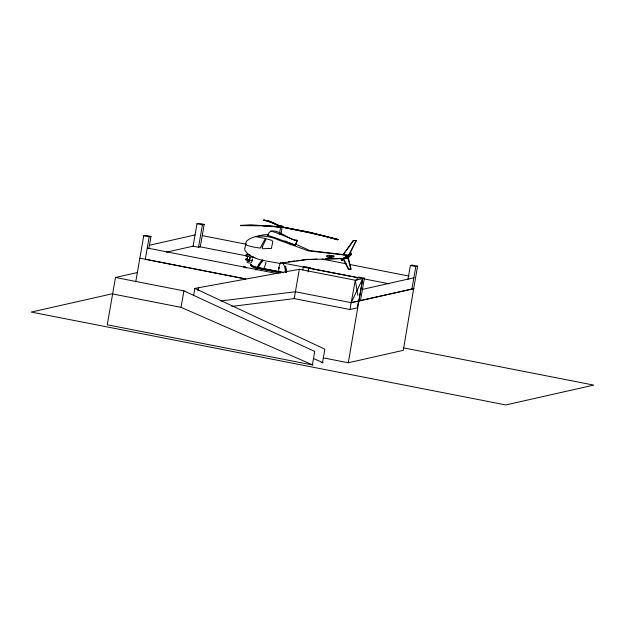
<?xml version="1.0" encoding="UTF-8"?>
<svg xmlns="http://www.w3.org/2000/svg" width="625" height="625" viewBox="0 0 625 625"><rect width="100%" height="100%" fill="white"/><g stroke="black" fill="none" stroke-linecap="round" stroke-linejoin="round"><path stroke-width="0.94" d="M246.016 259.391L245.914 260.047L246.164 258.602L246.016 259.391L247.656 259.938M245.609 255.836L250.258 257.078L249.156 261.562L247.047 261.211L247.531 256.609L247.305 260.258M240.547 225.289L261.938 225.492L281.883 227.234L261.891 225.781L240.508 225.578L250.875 224.891L281.094 226.727M280.93 226.945L272.617 222.945L263.727 220.055L269.734 221.188L281.242 226.5M281.195 226.789L273.727 223.109L265.578 220.32M137.352 272.555L115.5 277.484L107.25 324.789L312.992 365.055L181.047 307.344L112.625 293.953M135.75 281.703L143.773 235.75L145.547 235.352L150.984 236.414L148.859 248.57M150.984 236.414L149.203 236.812L145.289 259.25L245.781 279.016M181.047 307.344L183.922 290.875L115.5 277.484M196.992 223.742L193.078 246.172L198.508 247.234L200.289 246.836L204.203 224.398L198.773 223.336L196.992 223.742L202.43 224.805L204.203 224.398M198.508 247.234L202.43 224.805M193.57 295.734L194.844 288.414L299.328 269.273L355.289 280.227L364.391 278.172L360.477 300.609L358.664 300.258M197.977 290.344L198.461 287.594M248.141 260.758L248.344 259.555L247.656 260.039L248.586 260.656L248.344 259.555M279.438 234.125L280.867 225.945L282.211 226.141L281.016 234.438L280.461 234.398M231.805 306.414L294.211 298.602L299.328 269.273M302.797 269.922L303.289 267.117L305.062 266.719L310.492 267.781L308.719 268.18L303.289 267.117M308.062 271.922L308.719 268.18L362.75 278.547L348.297 362.758L323.438 357.891M326.867 255.789L326.695 256.75L328.883 257.578L333.797 257.047L333.961 256.086L329.406 255.211L326.867 255.789L331.375 256.672L333.961 256.086M312.398 364.797L314.734 351.453L183.922 290.875M331.203 257.633L331.375 256.672M322.531 362.516L324.859 349.164L194.844 288.414M347.906 258.477L348.445 255.398L349.164 255.234L348.625 258.312L347.906 258.477L306.914 259.578L279.703 263.352L275.336 262.609A34.492 3.188 9.9 0 1 264.172 260.602C256.977 259.164 248.812 256.719 244.789 250.047A12.375 2.883 70.6 0 1 245.047 247.398L246.312 241.367C255.461 233.148 268.906 235.75 279.234 240.273L308.43 250.898L348.445 255.398M294.211 298.602L349.945 309.508L355.289 280.227L357.867 295.32M356.828 280.281L357.32 277.484L358.961 277.109L364.391 278.172M359 300.047L362.75 278.547L351.141 302.664L295.406 291.758L220.781 300.953M407.945 279.523L410.391 265.5L412.164 265.102L417.594 266.164L413.68 288.602L358.836 300.977M411.906 289L415.82 266.562L417.594 266.164M413.68 288.602L403.297 350.344L348.297 362.758M337.578 239.789L338.102 239.406L337.578 239.789L323.75 235.852L281.406 226.867L309.711 232.406L337.648 239.508M280.266 263.047L278.664 267.961L278.836 273.094M289.227 242.672L295.367 245.156L297.047 240.688L295.469 245.141L294.852 245.203L274.844 237.625L267.57 235.438C272.062 222.484 289.797 241.672 296.531 240.016L297.383 240.555L295.102 240.336L276.547 232.797L270.719 230.984M297.055 240.688L295.695 245.016M349.453 254.398L356.25 240.508L353.227 240.641L342.922 254.727L348.578 255.367L356.25 240.508M256.023 270.055L259.266 263.688L262.648 259.719M256.594 269.344L259.188 264.242L262.25 260.656M257.227 269.711L259.984 264.305L263.258 260.461M344.031 253.82L345.133 252.266M346.234 250.711L353.398 240.609M245.219 267.891L243.703 266.789L244.328 266.359L246.594 267.797M244.328 266.359L243.703 266.789M280.828 272.82L253.492 267.469L250.453 265.266L251.086 264.836L254.102 266.75L283.141 272.438M250.453 265.266L251.086 264.836M342.562 260.211C343.031 257.07 354.086 256.172 350.977 253.055L346.312 256.586L341.188 259.453L342.016 260.609L341.188 259.453M341.273 259.43L346.383 256.57L350.977 253.055M341.922 260.633L346.688 257.062L351.164 254.633M267.57 235.438L268.617 235.203M279.375 267.617L278.664 267.961L279.633 268.242M149.203 245.305L195.039 234.961M166.516 252.172L193.461 246.086M249.156 261.562L250.102 257.109L253.703 257.172M112.555 293.719L31.25 312.07L505.828 404.945L593.75 385.102L403.344 347.836M250.828 264.898L254.102 266.75M253.492 267.469L279.203 272.391M306.914 259.578L316.977 259.055M329.172 255.938L331.734 255.359M328.883 257.578L330.594 257.188M342.922 254.727L343.484 254.602L309.867 250.578L295.852 244.242M343.422 259.406L348.414 269.234L351 269.047L348.492 258.344M348.414 269.234L351 269.047M362.438 289.391L413.859 277.781M414.062 288.672L351.141 302.664L358.453 301.016L357.258 307.859L349.945 309.508M288.219 261.805L290.133 261.562M292.047 261.32L294.93 260.953M296.844 260.711L299.719 260.344M301.641 260.102L308.352 259.25M280.844 263.102L280.398 262.953M353.227 240.641L356.141 240.531M240.508 225.578L261.047 225.563L281.039 227.008M343.844 258.562L348.039 258.445L350.797 269.094M325.609 258.852L341.914 258.469M268.641 234.672L263.781 234.742L255.844 236.672L265.352 238.531L260.227 248.133L252.695 246.898A9.977 0.984 11.6 0 1 245.719 244.781A22.727 2.25 11.6 0 1 245.602 244.242M249.578 255.102L250.484 255.117M265.062 262.914L266.078 262.93L263.594 268.992L262.672 268.75M282.445 226.258L280.867 225.945M259.188 264.242L259.984 264.305L259.266 263.688M248.875 254.531L245.875 254.297L250.367 255.57M263.68 220.344L265.531 220.609M249.172 260.234L252.328 260.555L252.281 258.781M282.625 226.992L309.977 232.344L338.102 239.406M281.625 227.094L309.922 232.633L338.031 239.688M410.391 265.5L415.82 266.562M202.242 235.617L246.328 244.25M322.039 259.062L346 263.75M349.828 264.5L409.25 276.133M143.773 235.75L149.203 236.812M198.477 246.484L248.203 256.211M253 257.148L254.914 257.523M281.75 262.781L304.75 267.281M310.5 268.406L358.414 277.781M364.164 278.906L389.086 283.781M247.656 260.039L248.828 260.266M253.844 266.812L283.828 272.68M139.859 258.188L245.477 278.859M321.203 362.398L323.109 362.773L313.648 358.594M147.25 248.031L276.445 273.445M263.727 220.055L268.445 221L280.961 226.75M284.844 240.898L287.469 241.961M244.078 266.422L246.336 267.852M250.703 265.211L253.742 267.414M251.93 260.25L252.328 260.555L251.68 262.195L250.266 263.188L246.93 262.539M282.422 262.555L284.766 266.586L285.531 272.352M344.32 260.117L348.258 268.359M286.469 272.266L285.656 266.203L284.766 266.586L285.508 266.914L286.25 272.469M262.172 247.187L262.453 248.469L263.094 248.711L271.414 248.422L272.82 241.383L271.68 240.328L266.172 238.797L262.172 247.187M346.383 256.57L346.688 257.062L346.383 256.57"/></g></svg>
